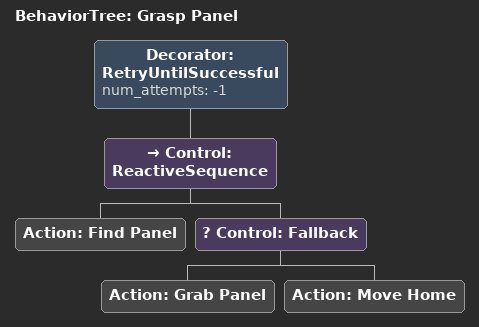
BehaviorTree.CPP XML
<?xml version='1.0' encoding='UTF-8'?>
<root BTCPP_format="4" main_tree_to_execute="Grasp Panel">
  <BehaviorTree ID="Grasp Panel">
    <Decorator ID="RetryUntilSuccessful" num_attempts="-1">
      <Control ID="ReactiveSequence">
        <Action ID="Find Panel"/>
        <Control ID="Fallback">
          <!-- Try to pick up the panel, if suction was unsuccessful move to the home position and start again -->
          <Action ID="Grab Panel"/>
          <Action ID="Move Home"/>
        </Control>
      </Control>
    </Decorator>
  </BehaviorTree>
</root>
